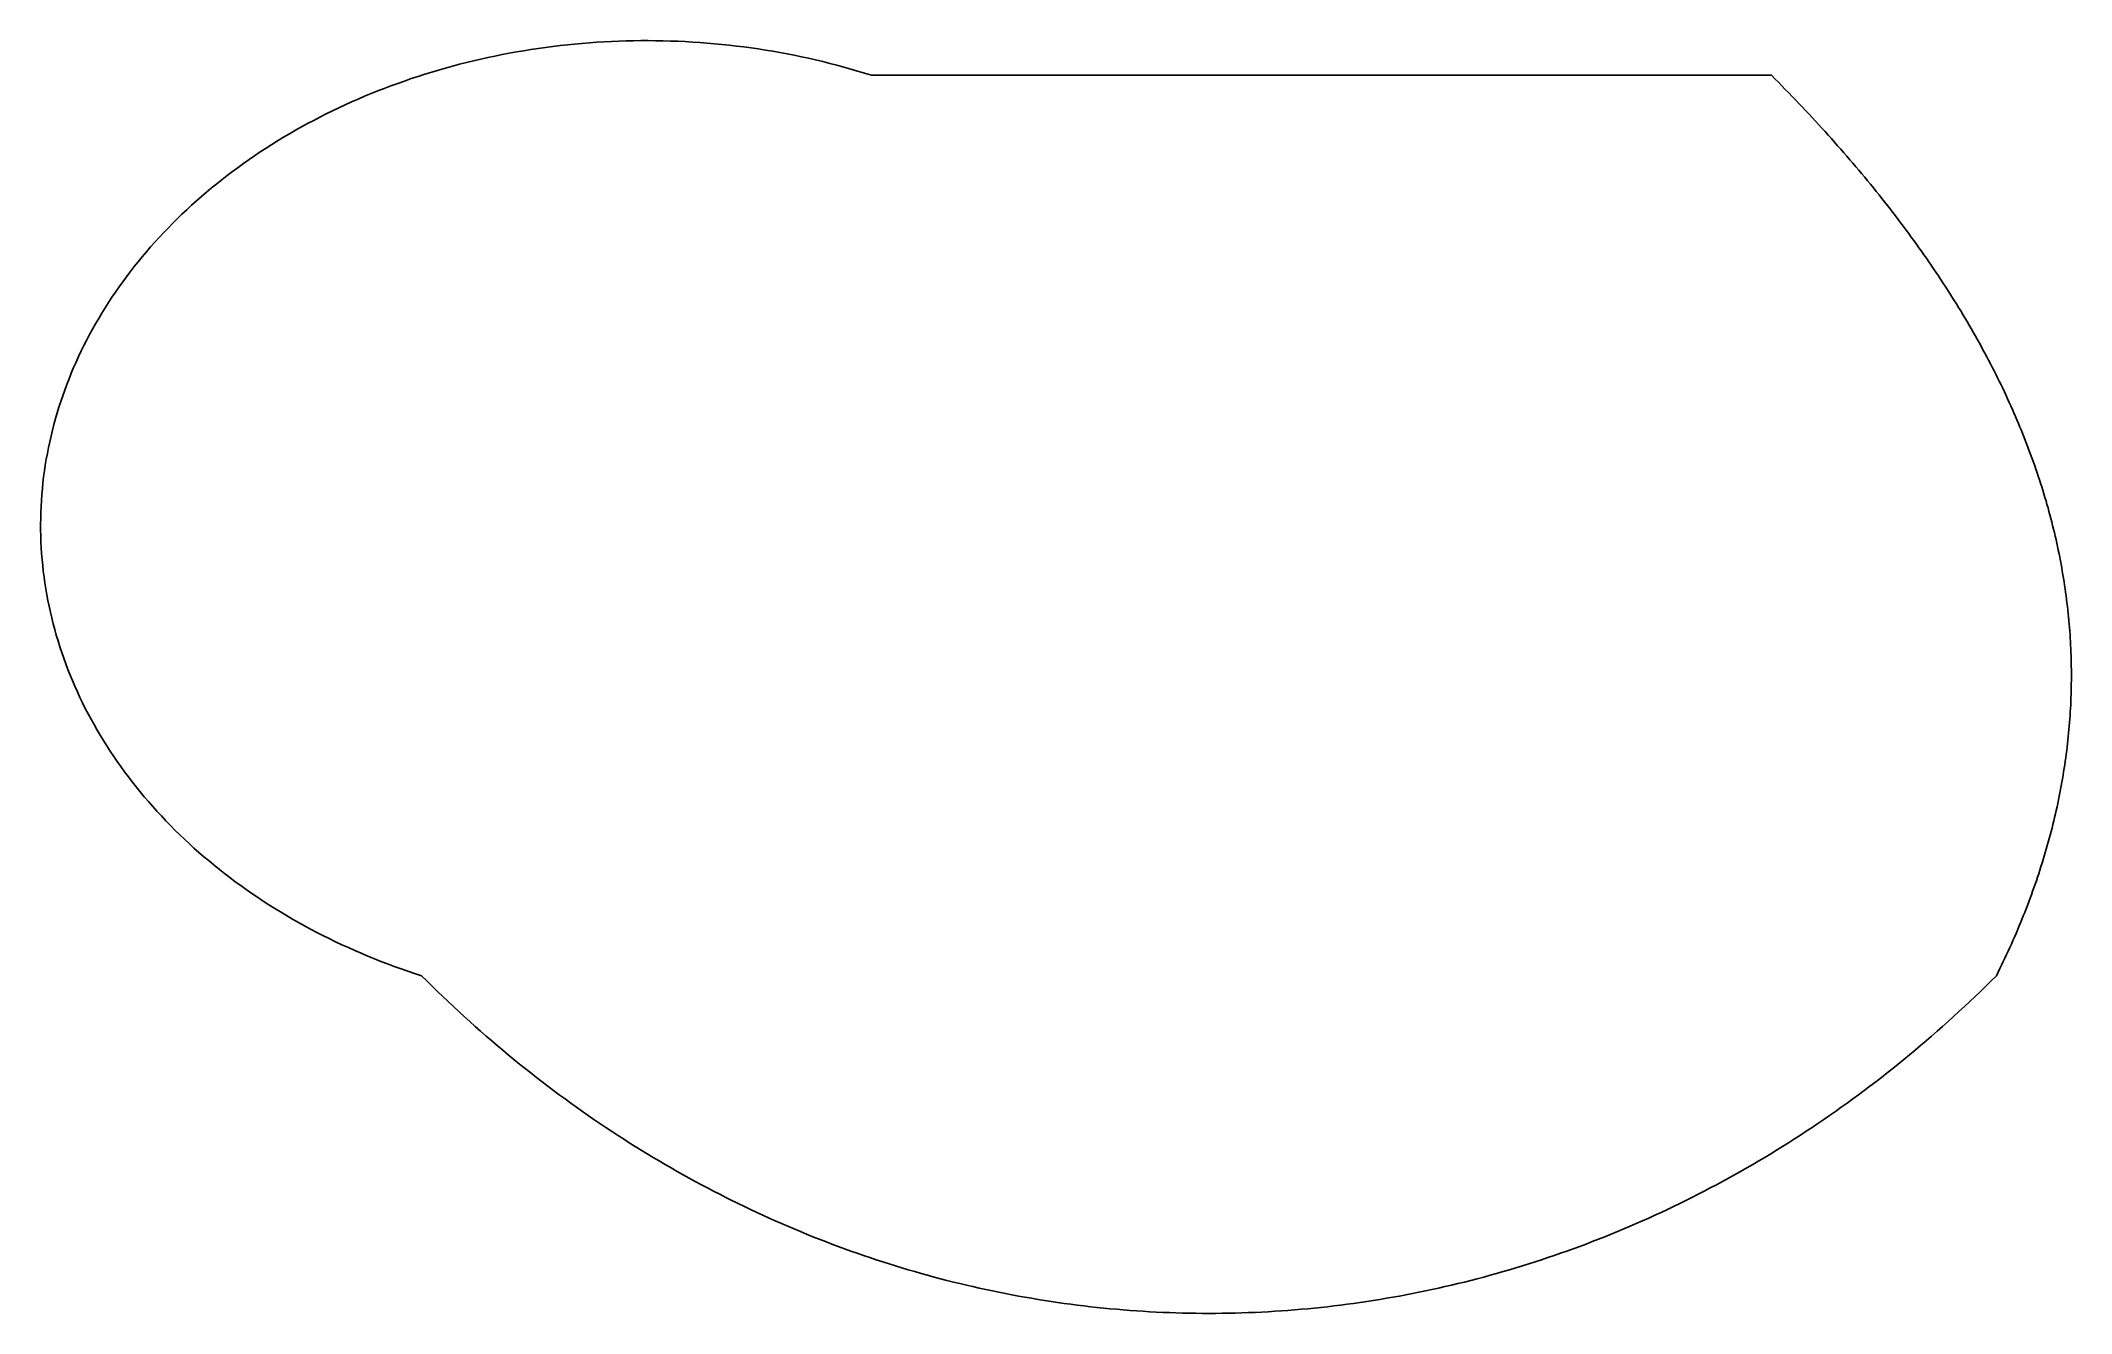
# Model space of a CAD drawing. Header units: metres. Extents: x 0.39 to 3.95, y 0.39 to 2.62.
import ezdxf

# ---------------------------------------------------------------- set-up
doc = ezdxf.new("R2010")
doc.units = ezdxf.units.M
doc.layers.add('CUT', color=7, linetype='Continuous')

msp = doc.modelspace()

# ---------------------------------------------------------------- linework, layer by layer
at = {"layer": 'CUT'}
for p, q in [((1.2013, 2.5953), (1.1888, 2.5928)), ((1.2013, 2.5953), (1.2138, 2.5977)), ((1.2264, 2.6), (1.2138, 2.5977)), ((1.2264, 2.6), (1.239, 2.6021)), ((1.2517, 2.6042), (1.239, 2.6021)), ((1.2644, 2.6061), (1.2517, 2.6042)), ((1.2771, 2.6078), (1.2644, 2.6061)), ((1.2771, 2.6078), (1.2898, 2.6095)), ((1.3026, 2.611), (1.2898, 2.6095)), ((1.3154, 2.6125), (1.3026, 2.611)), ((1.3282, 2.6137), (1.3154, 2.6125)), ((1.341, 2.6149), (1.3282, 2.6137)), ((1.341, 2.6149), (1.3539, 2.6159)), ((1.3539, 2.6159), (1.3667, 2.6168)), ((1.3796, 2.6176), (1.3667, 2.6168)), ((1.3796, 2.6176), (1.3925, 2.6183)), ((1.3925, 2.6183), (1.4054, 2.6188)), ((1.4183, 2.6192), (1.4054, 2.6188)), ((1.4183, 2.6192), (1.4312, 2.6195)), ((1.4441, 2.6197), (1.4312, 2.6195)), ((1.4441, 2.6197), (1.457, 2.6197)), ((1.4699, 2.6196), (1.457, 2.6197)), ((1.4699, 2.6196), (1.4828, 2.6194)), ((1.4828, 2.6194), (1.4957, 2.619)), ((1.5086, 2.6186), (1.4957, 2.619)), ((1.5086, 2.6186), (1.5215, 2.618)), ((1.5344, 2.6173), (1.5215, 2.618)), ((1.5472, 2.6164), (1.5344, 2.6173)), ((1.5601, 2.6154), (1.5472, 2.6164)), ((1.5601, 2.6154), (1.5729, 2.6143)), ((1.5729, 2.6143), (1.5857, 2.6131)), ((1.5857, 2.6131), (1.5985, 2.6118)), ((1.5985, 2.6118), (1.6113, 2.6103)), ((1.6113, 2.6103), (1.624, 2.6087)), ((1.624, 2.6087), (1.6368, 2.607)), ((1.6495, 2.6051), (1.6368, 2.607)), ((1.6621, 2.6032), (1.6495, 2.6051)), ((1.6748, 2.6011), (1.6621, 2.6032)), ((1.6748, 2.6011), (1.6874, 2.5989)), ((1.7, 2.5965), (1.6874, 2.5989)), ((1.7, 2.5965), (1.7125, 2.5941)), ((1.725, 2.5915), (1.7125, 2.5941)), ((1.066, 2.5609), (1.0541, 2.5571)), ((1.0781, 2.5647), (1.066, 2.5609)), ((1.0902, 2.5683), (1.0781, 2.5647)), ((1.0902, 2.5683), (1.1023, 2.5718)), ((1.1145, 2.5751), (1.1023, 2.5718)), ((1.1268, 2.5784), (1.1145, 2.5751)), ((1.1268, 2.5784), (1.1391, 2.5815)), ((1.1391, 2.5815), (1.1514, 2.5845)), ((1.1638, 2.5874), (1.1514, 2.5845)), ((1.1763, 2.5901), (1.1638, 2.5874)), ((1.1763, 2.5901), (1.1888, 2.5928)), ((1.7375, 2.5888), (1.725, 2.5915)), ((1.7499, 2.586), (1.7375, 2.5888)), ((1.7623, 2.583), (1.7499, 2.586)), ((1.7746, 2.5799), (1.7623, 2.583)), ((1.7869, 2.5768), (1.7746, 2.5799)), ((1.7869, 2.5768), (1.7991, 2.5735)), ((1.8113, 2.57), (1.7991, 2.5735)), ((1.8234, 2.5665), (1.8113, 2.57)), ((1.8355, 2.5628), (1.8234, 2.5665)), ((1.8475, 2.5591), (1.8355, 2.5628)), ((3.4223, 2.5591), (1.8475, 2.5591)), ((3.4284, 2.5529), (3.4223, 2.5591)), ((0.9719, 2.527), (0.9605, 2.5223)), ((0.9835, 2.5317), (0.9719, 2.527)), ((0.9835, 2.5317), (0.9951, 2.5362)), ((0.9951, 2.5362), (1.0067, 2.5406)), ((1.0185, 2.5449), (1.0067, 2.5406)), ((1.0185, 2.5449), (1.0303, 2.5491)), ((1.0303, 2.5491), (1.0421, 2.5532)), ((1.0421, 2.5532), (1.0541, 2.5571)), ((3.4345, 2.5468), (3.4284, 2.5529)), ((3.4345, 2.5468), (3.4406, 2.5406)), ((3.4466, 2.5344), (3.4406, 2.5406)), ((3.4466, 2.5344), (3.4526, 2.5283)), ((3.4585, 2.5221), (3.4526, 2.5283)), ((0.8933, 2.4915), (0.8824, 2.486)), ((0.9043, 2.4969), (0.8933, 2.4915)), ((0.9043, 2.4969), (0.9154, 2.5022)), ((0.9154, 2.5022), (0.9265, 2.5074)), ((0.9378, 2.5125), (0.9265, 2.5074)), ((0.9378, 2.5125), (0.9491, 2.5174)), ((0.9491, 2.5174), (0.9605, 2.5223)), ((3.4585, 2.5221), (3.4645, 2.516)), ((3.4645, 2.516), (3.4703, 2.5098)), ((3.4703, 2.5098), (3.4762, 2.5037)), ((3.4762, 2.5037), (3.482, 2.4975)), ((3.4878, 2.4914), (3.482, 2.4975)), ((3.4878, 2.4914), (3.4935, 2.4852)), ((0.8187, 2.4507), (0.8291, 2.4568)), ((0.8396, 2.4629), (0.8291, 2.4568)), ((0.8396, 2.4629), (0.8501, 2.4688)), ((0.8608, 2.4746), (0.8501, 2.4688)), ((0.8715, 2.4803), (0.8608, 2.4746)), ((0.8824, 2.486), (0.8715, 2.4803)), ((3.4935, 2.4852), (3.4992, 2.4791)), ((3.5049, 2.4729), (3.4992, 2.4791)), ((3.5105, 2.4668), (3.5049, 2.4729)), ((3.5105, 2.4668), (3.5161, 2.4606)), ((3.5161, 2.4606), (3.5216, 2.4545)), ((3.5272, 2.4483), (3.5216, 2.4545)), ((0.7585, 2.4118), (0.7682, 2.4185)), ((0.7682, 2.4185), (0.7781, 2.4252)), ((0.7781, 2.4252), (0.7881, 2.4317)), ((0.7881, 2.4317), (0.7982, 2.4381)), ((0.8084, 2.4445), (0.7982, 2.4381)), ((0.8187, 2.4507), (0.8084, 2.4445)), ((3.5327, 2.4422), (3.5272, 2.4483)), ((3.5327, 2.4422), (3.5381, 2.436)), ((3.5381, 2.436), (3.5435, 2.4299)), ((3.5435, 2.4299), (3.5489, 2.4237)), ((3.5489, 2.4237), (3.5542, 2.4176)), ((3.5542, 2.4176), (3.5595, 2.4114)), ((0.7111, 2.3768), (0.7203, 2.384)), ((0.7297, 2.3911), (0.7203, 2.384)), ((0.7392, 2.3981), (0.7297, 2.3911)), ((0.7488, 2.405), (0.7392, 2.3981)), ((0.7488, 2.405), (0.7585, 2.4118)), ((3.5648, 2.4053), (3.5595, 2.4114)), ((3.57, 2.3991), (3.5648, 2.4053)), ((3.57, 2.3991), (3.5752, 2.393)), ((3.5804, 2.3868), (3.5752, 2.393)), ((3.5855, 2.3807), (3.5804, 2.3868)), ((0.6751, 2.3471), (0.6664, 2.3395)), ((0.6751, 2.3471), (0.6839, 2.3547)), ((0.6839, 2.3547), (0.6929, 2.3621)), ((0.7019, 2.3695), (0.6929, 2.3621)), ((0.7019, 2.3695), (0.7111, 2.3768)), ((3.5906, 2.3745), (3.5855, 2.3807)), ((3.5906, 2.3745), (3.5957, 2.3684)), ((3.5957, 2.3684), (3.6007, 2.3622)), ((3.6057, 2.3561), (3.6007, 2.3622)), ((3.6057, 2.3561), (3.6106, 2.3499)), ((3.6155, 2.3438), (3.6106, 2.3499)), ((0.6328, 2.3081), (0.641, 2.3161)), ((0.6494, 2.324), (0.641, 2.3161)), ((0.6494, 2.324), (0.6578, 2.3318)), ((0.6664, 2.3395), (0.6578, 2.3318)), ((3.6204, 2.3376), (3.6155, 2.3438)), ((3.6252, 2.3314), (3.6204, 2.3376)), ((3.6252, 2.3314), (3.63, 2.3253)), ((3.63, 2.3253), (3.6348, 2.3191)), ((3.6348, 2.3191), (3.6395, 2.313)), ((3.6442, 2.3068), (3.6395, 2.313)), ((0.5935, 2.2672), (0.6011, 2.2755)), ((0.6088, 2.2838), (0.6011, 2.2755)), ((0.6167, 2.292), (0.6088, 2.2838)), ((0.6247, 2.3001), (0.6167, 2.292)), ((0.6247, 2.3001), (0.6328, 2.3081)), ((3.6442, 2.3068), (3.6489, 2.3007)), ((3.6489, 2.3007), (3.6535, 2.2945)), ((3.6581, 2.2884), (3.6535, 2.2945)), ((3.6581, 2.2884), (3.6626, 2.2822)), ((3.6626, 2.2822), (3.6671, 2.2761)), ((3.6716, 2.2699), (3.6671, 2.2761)), ((0.5644, 2.2331), (0.5715, 2.2417)), ((0.5715, 2.2417), (0.5787, 2.2503)), ((0.5787, 2.2503), (0.586, 2.2588)), ((0.5935, 2.2672), (0.586, 2.2588)), ((3.6716, 2.2699), (3.676, 2.2638)), ((3.6804, 2.2576), (3.676, 2.2638)), ((3.6804, 2.2576), (3.6848, 2.2515)), ((3.6891, 2.2453), (3.6848, 2.2515)), ((3.6934, 2.2392), (3.6891, 2.2453)), ((3.6977, 2.233), (3.6934, 2.2392)), ((0.5439, 2.2068), (0.5373, 2.1979)), ((0.5506, 2.2156), (0.5439, 2.2068)), ((0.5574, 2.2244), (0.5506, 2.2156)), ((0.5644, 2.2331), (0.5574, 2.2244)), ((3.7019, 2.2269), (3.6977, 2.233)), ((3.7019, 2.2269), (3.7061, 2.2207)), ((3.7061, 2.2207), (3.7102, 2.2146)), ((3.7144, 2.2084), (3.7102, 2.2146)), ((3.7184, 2.2023), (3.7144, 2.2084)), ((0.5125, 2.1617), (0.5185, 2.1708)), ((0.5185, 2.1708), (0.5246, 2.1799)), ((0.5246, 2.1799), (0.5309, 2.1889)), ((0.5309, 2.1889), (0.5373, 2.1979)), ((3.7184, 2.2023), (3.7225, 2.1961)), ((3.7265, 2.19), (3.7225, 2.1961)), ((3.7265, 2.19), (3.7305, 2.1838)), ((3.7344, 2.1777), (3.7305, 2.1838)), ((3.7383, 2.1715), (3.7344, 2.1777)), ((3.7422, 2.1654), (3.7383, 2.1715)), ((0.4899, 2.1246), (0.4953, 2.1339)), ((0.4953, 2.1339), (0.5009, 2.1433)), ((0.5066, 2.1525), (0.5009, 2.1433)), ((0.5066, 2.1525), (0.5125, 2.1617)), ((3.746, 2.1592), (3.7422, 2.1654)), ((3.746, 2.1592), (3.7498, 2.1531)), ((3.7535, 2.1469), (3.7498, 2.1531)), ((3.7572, 2.1407), (3.7535, 2.1469)), ((3.7572, 2.1407), (3.7609, 2.1346)), ((3.7646, 2.1284), (3.7609, 2.1346)), ((0.4744, 2.0962), (0.4794, 2.1057)), ((0.4846, 2.1152), (0.4794, 2.1057)), ((0.4899, 2.1246), (0.4846, 2.1152)), ((3.7682, 2.1223), (3.7646, 2.1284)), ((3.7718, 2.1161), (3.7682, 2.1223)), ((3.7753, 2.11), (3.7718, 2.1161)), ((3.7788, 2.1038), (3.7753, 2.11)), ((3.7823, 2.0977), (3.7788, 2.1038)), ((3.7857, 2.0915), (3.7823, 2.0977)), ((0.4558, 2.0576), (0.4602, 2.0673)), ((0.4602, 2.0673), (0.4648, 2.077)), ((0.4648, 2.077), (0.4695, 2.0866)), ((0.4695, 2.0866), (0.4744, 2.0962)), ((3.7857, 2.0915), (3.7891, 2.0854)), ((3.7925, 2.0792), (3.7891, 2.0854)), ((3.7958, 2.0731), (3.7925, 2.0792)), ((3.7991, 2.0669), (3.7958, 2.0731)), ((3.8023, 2.0608), (3.7991, 2.0669)), ((0.4396, 2.0184), (0.4434, 2.0283)), ((0.4474, 2.0381), (0.4434, 2.0283)), ((0.4474, 2.0381), (0.4515, 2.0479)), ((0.4515, 2.0479), (0.4558, 2.0576)), ((3.8023, 2.0608), (3.8055, 2.0546)), ((3.8055, 2.0546), (3.8087, 2.0485)), ((3.8118, 2.0423), (3.8087, 2.0485)), ((3.8118, 2.0423), (3.815, 2.0362)), ((3.818, 2.03), (3.815, 2.0362)), ((3.8211, 2.0239), (3.818, 2.03)), ((0.429, 1.9886), (0.4324, 1.9986)), ((0.4359, 2.0085), (0.4324, 1.9986)), ((0.4359, 2.0085), (0.4396, 2.0184)), ((3.8241, 2.0177), (3.8211, 2.0239)), ((3.827, 2.0116), (3.8241, 2.0177)), ((3.827, 2.0116), (3.8299, 2.0054)), ((3.8299, 2.0054), (3.8328, 1.9993)), ((3.8357, 1.9931), (3.8328, 1.9993)), ((3.8357, 1.9931), (3.8385, 1.987)), ((0.417, 1.9485), (0.4198, 1.9586)), ((0.4198, 1.9586), (0.4227, 1.9686)), ((0.4258, 1.9786), (0.4227, 1.9686)), ((0.429, 1.9886), (0.4258, 1.9786)), ((3.8385, 1.987), (3.8413, 1.9808)), ((3.844, 1.9747), (3.8413, 1.9808)), ((3.8467, 1.9685), (3.844, 1.9747)), ((3.8467, 1.9685), (3.8494, 1.9624)), ((3.852, 1.9562), (3.8494, 1.9624)), ((3.8546, 1.95), (3.852, 1.9562)), ((0.4096, 1.9181), (0.4119, 1.9282)), ((0.4144, 1.9384), (0.4119, 1.9282)), ((0.4144, 1.9384), (0.417, 1.9485)), ((3.8572, 1.9439), (3.8546, 1.95)), ((3.8597, 1.9377), (3.8572, 1.9439)), ((3.8622, 1.9316), (3.8597, 1.9377)), ((3.8647, 1.9254), (3.8622, 1.9316)), ((3.8647, 1.9254), (3.8671, 1.9193)), ((3.8695, 1.9131), (3.8671, 1.9193)), ((0.4019, 1.8772), (0.4036, 1.8875)), ((0.4055, 1.8977), (0.4036, 1.8875)), ((0.4075, 1.9079), (0.4055, 1.8977)), ((0.4096, 1.9181), (0.4075, 1.9079)), ((3.8695, 1.9131), (3.8718, 1.907)), ((3.8718, 1.907), (3.8742, 1.9008)), ((3.8764, 1.8947), (3.8742, 1.9008)), ((3.8787, 1.8885), (3.8764, 1.8947)), ((3.8787, 1.8885), (3.8809, 1.8824)), ((0.3978, 1.8464), (0.399, 1.8567)), ((0.399, 1.8567), (0.4004, 1.867)), ((0.4004, 1.867), (0.4019, 1.8772)), ((3.8809, 1.8824), (3.883, 1.8762)), ((3.8852, 1.8701), (3.883, 1.8762)), ((3.8873, 1.8639), (3.8852, 1.8701)), ((3.8893, 1.8578), (3.8873, 1.8639)), ((3.8914, 1.8516), (3.8893, 1.8578)), ((3.8914, 1.8516), (3.8934, 1.8455)), ((0.3951, 1.8155), (0.3945, 1.8052)), ((0.3951, 1.8155), (0.3959, 1.8258)), ((0.3968, 1.8361), (0.3959, 1.8258)), ((0.3978, 1.8464), (0.3968, 1.8361)), ((3.8934, 1.8455), (3.8953, 1.8393)), ((3.8953, 1.8393), (3.8972, 1.8332)), ((3.8972, 1.8332), (3.8991, 1.827)), ((3.9009, 1.8209), (3.8991, 1.827)), ((3.9009, 1.8209), (3.9028, 1.8147)), ((3.9028, 1.8147), (3.9045, 1.8086)), ((0.3938, 1.7845), (0.3937, 1.7742)), ((0.3938, 1.7845), (0.3941, 1.7949)), ((0.3941, 1.7949), (0.3945, 1.8052)), ((3.9063, 1.8024), (3.9045, 1.8086)), ((3.9063, 1.8024), (3.908, 1.7963)), ((3.908, 1.7963), (3.9096, 1.7901)), ((3.9096, 1.7901), (3.9113, 1.784)), ((3.9113, 1.784), (3.9128, 1.7778)), ((3.9144, 1.7717), (3.9128, 1.7778)), ((0.3937, 1.7639), (0.3937, 1.7742)), ((0.3939, 1.7536), (0.3937, 1.7639)), ((0.3939, 1.7536), (0.3943, 1.7432)), ((0.3943, 1.7432), (0.3948, 1.7329)), ((3.9159, 1.7655), (3.9144, 1.7717)), ((3.9174, 1.7594), (3.9159, 1.7655)), ((3.9174, 1.7594), (3.9189, 1.7532)), ((3.9189, 1.7532), (3.9203, 1.747)), ((3.9216, 1.7409), (3.9203, 1.747)), ((0.3948, 1.7329), (0.3955, 1.7226)), ((0.3955, 1.7226), (0.3963, 1.7123)), ((0.3973, 1.702), (0.3963, 1.7123)), ((3.923, 1.7347), (3.9216, 1.7409)), ((3.923, 1.7347), (3.9243, 1.7286)), ((3.9256, 1.7224), (3.9243, 1.7286)), ((3.9256, 1.7224), (3.9268, 1.7163)), ((3.9268, 1.7163), (3.928, 1.7101)), ((3.9291, 1.704), (3.928, 1.7101)), ((0.3984, 1.6917), (0.3973, 1.702)), ((0.3984, 1.6917), (0.3997, 1.6815)), ((0.3997, 1.6815), (0.4012, 1.6712)), ((0.4028, 1.6609), (0.4012, 1.6712)), ((3.9303, 1.6978), (3.9291, 1.704)), ((3.9303, 1.6978), (3.9313, 1.6917)), ((3.9324, 1.6855), (3.9313, 1.6917)), ((3.9334, 1.6794), (3.9324, 1.6855)), ((3.9334, 1.6794), (3.9344, 1.6732)), ((3.9344, 1.6732), (3.9353, 1.6671)), ((0.4045, 1.6507), (0.4028, 1.6609)), ((0.4065, 1.6405), (0.4045, 1.6507)), ((0.4085, 1.6303), (0.4065, 1.6405)), ((3.9353, 1.6671), (3.9362, 1.6609)), ((3.9371, 1.6548), (3.9362, 1.6609)), ((3.9371, 1.6548), (3.938, 1.6486)), ((3.938, 1.6486), (3.9388, 1.6425)), ((3.9395, 1.6363), (3.9388, 1.6425)), ((3.9402, 1.6302), (3.9395, 1.6363)), ((0.4085, 1.6303), (0.4108, 1.6201)), ((0.4108, 1.6201), (0.4131, 1.61)), ((0.4157, 1.5999), (0.4131, 1.61)), ((0.4157, 1.5999), (0.4184, 1.5898)), ((3.9402, 1.6302), (3.9409, 1.624)), ((3.9409, 1.624), (3.9416, 1.6179)), ((3.9422, 1.6117), (3.9416, 1.6179)), ((3.9422, 1.6117), (3.9428, 1.6056)), ((3.9433, 1.5994), (3.9428, 1.6056)), ((3.9438, 1.5933), (3.9433, 1.5994)), ((0.4212, 1.5797), (0.4184, 1.5898)), ((0.4242, 1.5697), (0.4212, 1.5797)), ((0.4274, 1.5596), (0.4242, 1.5697)), ((3.9443, 1.5871), (3.9438, 1.5933)), ((3.9443, 1.5871), (3.9448, 1.581)), ((3.9452, 1.5748), (3.9448, 1.581)), ((3.9455, 1.5687), (3.9452, 1.5748)), ((3.9459, 1.5625), (3.9455, 1.5687)), ((0.4274, 1.5596), (0.4307, 1.5497)), ((0.4307, 1.5497), (0.4341, 1.5397)), ((0.4377, 1.5298), (0.4341, 1.5397)), ((0.4415, 1.5199), (0.4377, 1.5298)), ((3.9459, 1.5625), (3.9462, 1.5563)), ((3.9462, 1.5563), (3.9464, 1.5502)), ((3.9466, 1.544), (3.9464, 1.5502)), ((3.9466, 1.544), (3.9468, 1.5379)), ((3.9468, 1.5379), (3.947, 1.5317)), ((3.9471, 1.5256), (3.947, 1.5317)), ((0.4454, 1.5101), (0.4415, 1.5199)), ((0.4454, 1.5101), (0.4494, 1.5003)), ((0.4537, 1.4905), (0.4494, 1.5003)), ((3.947, 1.4887), (3.9471, 1.4948)), ((3.9471, 1.5256), (3.9472, 1.5194)), ((3.9471, 1.4948), (3.9472, 1.501)), ((3.9472, 1.5194), (3.9472, 1.5133)), ((3.9472, 1.5133), (3.9472, 1.5071)), ((3.9472, 1.501), (3.9472, 1.5071)), ((0.458, 1.4808), (0.4537, 1.4905)), ((0.4625, 1.4711), (0.458, 1.4808)), ((0.4625, 1.4711), (0.4672, 1.4615)), ((0.4719, 1.4519), (0.4672, 1.4615)), ((3.946, 1.4579), (3.9456, 1.4518)), ((3.9462, 1.4641), (3.946, 1.4579)), ((3.9462, 1.4641), (3.9465, 1.4702)), ((3.9465, 1.4702), (3.9467, 1.4764)), ((3.9469, 1.4825), (3.9467, 1.4764)), ((3.947, 1.4887), (3.9469, 1.4825)), ((0.4719, 1.4519), (0.4769, 1.4423)), ((0.482, 1.4328), (0.4769, 1.4423)), ((0.482, 1.4328), (0.4872, 1.4234)), ((0.4926, 1.414), (0.4872, 1.4234)), ((3.944, 1.4272), (3.9435, 1.421)), ((3.944, 1.4272), (3.9445, 1.4333)), ((3.9449, 1.4395), (3.9445, 1.4333)), ((3.9453, 1.4456), (3.9449, 1.4395)), ((3.9456, 1.4518), (3.9453, 1.4456)), ((0.4926, 1.414), (0.4981, 1.4047)), ((0.5037, 1.3954), (0.4981, 1.4047)), ((0.5037, 1.3954), (0.5095, 1.3862)), ((0.5155, 1.377), (0.5095, 1.3862)), ((3.9405, 1.3903), (3.9398, 1.3841)), ((3.9412, 1.3964), (3.9405, 1.3903)), ((3.9418, 1.4026), (3.9412, 1.3964)), ((3.9424, 1.4087), (3.9418, 1.4026)), ((3.943, 1.4149), (3.9424, 1.4087)), ((3.943, 1.4149), (3.9435, 1.421)), ((0.5216, 1.3679), (0.5155, 1.377)), ((0.5278, 1.3588), (0.5216, 1.3679)), ((0.5341, 1.3499), (0.5278, 1.3588)), ((3.9347, 1.3472), (3.9356, 1.3533)), ((3.9365, 1.3595), (3.9356, 1.3533)), ((3.9374, 1.3656), (3.9365, 1.3595)), ((3.9374, 1.3656), (3.9382, 1.3718)), ((3.939, 1.378), (3.9382, 1.3718)), ((3.939, 1.378), (3.9398, 1.3841)), ((0.5341, 1.3499), (0.5406, 1.3409)), ((0.5472, 1.3321), (0.5406, 1.3409)), ((0.554, 1.3233), (0.5472, 1.3321)), ((0.554, 1.3233), (0.5609, 1.3145)), ((3.9284, 1.3103), (3.9295, 1.3164)), ((3.9295, 1.3164), (3.9306, 1.3226)), ((3.9317, 1.3287), (3.9306, 1.3226)), ((3.9317, 1.3287), (3.9327, 1.3349)), ((3.9337, 1.341), (3.9327, 1.3349)), ((3.9337, 1.341), (3.9347, 1.3472)), ((0.5679, 1.3059), (0.5609, 1.3145)), ((0.5679, 1.3059), (0.5751, 1.2973)), ((0.5823, 1.2887), (0.5751, 1.2973)), ((0.5823, 1.2887), (0.5898, 1.2803)), ((0.5898, 1.2803), (0.5973, 1.2719)), ((3.9207, 1.2734), (3.9221, 1.2795)), ((3.9221, 1.2795), (3.9234, 1.2857)), ((3.9234, 1.2857), (3.9247, 1.2918)), ((3.926, 1.298), (3.9247, 1.2918)), ((3.9272, 1.3041), (3.926, 1.298)), ((3.9272, 1.3041), (3.9284, 1.3103)), ((0.5973, 1.2719), (0.605, 1.2636)), ((0.605, 1.2636), (0.6128, 1.2554)), ((0.6128, 1.2554), (0.6207, 1.2472)), ((0.6287, 1.2391), (0.6207, 1.2472)), ((3.9149, 1.2488), (3.9134, 1.2426)), ((3.9149, 1.2488), (3.9164, 1.2549)), ((3.9164, 1.2549), (3.9179, 1.2611)), ((3.9193, 1.2672), (3.9179, 1.2611)), ((3.9207, 1.2734), (3.9193, 1.2672)), ((0.6369, 1.2312), (0.6287, 1.2391)), ((0.6369, 1.2312), (0.6452, 1.2232)), ((0.6452, 1.2232), (0.6536, 1.2154)), ((0.6621, 1.2076), (0.6536, 1.2154)), ((3.9033, 1.2057), (3.9051, 1.2119)), ((3.9051, 1.2119), (3.9068, 1.218)), ((3.9085, 1.2242), (3.9068, 1.218)), ((3.9102, 1.2303), (3.9085, 1.2242)), ((3.9118, 1.2365), (3.9102, 1.2303)), ((3.9118, 1.2365), (3.9134, 1.2426)), ((0.6708, 1.2), (0.6621, 1.2076)), ((0.6708, 1.2), (0.6795, 1.1924)), ((0.6884, 1.1849), (0.6795, 1.1924)), ((0.6884, 1.1849), (0.6974, 1.1775)), ((0.7065, 1.1702), (0.6974, 1.1775)), ((3.892, 1.1688), (3.894, 1.175)), ((3.8959, 1.1811), (3.894, 1.175)), ((3.8959, 1.1811), (3.8979, 1.1873)), ((3.8997, 1.1934), (3.8979, 1.1873)), ((3.8997, 1.1934), (3.9016, 1.1996)), ((3.9016, 1.1996), (3.9033, 1.2057)), ((0.7065, 1.1702), (0.7157, 1.1629)), ((0.7157, 1.1629), (0.725, 1.1558)), ((0.7344, 1.1487), (0.725, 1.1558)), ((0.7344, 1.1487), (0.744, 1.1418)), ((0.7536, 1.1349), (0.744, 1.1418)), ((3.8794, 1.1319), (3.8816, 1.138)), ((3.8838, 1.1442), (3.8816, 1.138)), ((3.8859, 1.1503), (3.8838, 1.1442)), ((3.8859, 1.1503), (3.888, 1.1565)), ((3.89, 1.1626), (3.888, 1.1565)), ((3.89, 1.1626), (3.892, 1.1688)), ((0.7634, 1.1281), (0.7536, 1.1349)), ((0.7634, 1.1281), (0.7732, 1.1214)), ((0.7832, 1.1149), (0.7732, 1.1214)), ((0.7932, 1.1084), (0.7832, 1.1149)), ((0.7932, 1.1084), (0.8033, 1.102)), ((0.8033, 1.102), (0.8136, 1.0957)), ((3.8703, 1.1073), (3.8679, 1.1011)), ((3.8703, 1.1073), (3.8726, 1.1134)), ((3.8726, 1.1134), (3.8749, 1.1196)), ((3.8749, 1.1196), (3.8772, 1.1257)), ((3.8772, 1.1257), (3.8794, 1.1319)), ((0.8239, 1.0895), (0.8136, 1.0957)), ((0.8239, 1.0895), (0.8344, 1.0834)), ((0.8344, 1.0834), (0.8449, 1.0775)), ((0.8449, 1.0775), (0.8555, 1.0716)), ((0.8662, 1.0658), (0.8555, 1.0716)), ((3.8555, 1.0704), (3.8529, 1.0642)), ((3.8555, 1.0704), (3.8581, 1.0765)), ((3.8606, 1.0827), (3.8581, 1.0765)), ((3.8606, 1.0827), (3.8631, 1.0888)), ((3.8631, 1.0888), (3.8655, 1.095)), ((3.8655, 1.095), (3.8679, 1.1011)), ((0.877, 1.0601), (0.8662, 1.0658)), ((0.877, 1.0601), (0.8878, 1.0546)), ((0.8878, 1.0546), (0.8988, 1.0491)), ((0.8988, 1.0491), (0.9098, 1.0437)), ((0.921, 1.0385), (0.9098, 1.0437)), ((0.9322, 1.0334), (0.921, 1.0385)), ((0.9434, 1.0283), (0.9322, 1.0334)), ((3.8366, 1.0273), (3.8394, 1.0335)), ((3.8394, 1.0335), (3.8422, 1.0396)), ((3.8422, 1.0396), (3.8449, 1.0458)), ((3.8476, 1.0519), (3.8449, 1.0458)), ((3.8476, 1.0519), (3.8503, 1.0581)), ((3.8503, 1.0581), (3.8529, 1.0642)), ((0.9548, 1.0234), (0.9434, 1.0283)), ((0.9548, 1.0234), (0.9662, 1.0186)), ((0.9662, 1.0186), (0.9777, 1.0139)), ((0.9893, 1.0093), (0.9777, 1.0139)), ((0.9893, 1.0093), (1.0009, 1.0049)), ((1.0126, 1.0005), (1.0009, 1.0049)), ((1.0126, 1.0005), (1.0244, 0.9963)), ((1.0244, 0.9963), (1.0362, 0.9922)), ((3.819, 0.9904), (3.8221, 0.9966)), ((3.825, 1.0027), (3.8221, 0.9966)), ((3.828, 1.0089), (3.825, 1.0027)), ((3.828, 1.0089), (3.8309, 1.015)), ((3.8309, 1.015), (3.8338, 1.0212)), ((3.8338, 1.0212), (3.8366, 1.0273)), ((1.0362, 0.9922), (1.0481, 0.9881)), ((1.0481, 0.9881), (1.0601, 0.9843)), ((1.0601, 0.9843), (1.0693, 0.9751)), ((1.0786, 0.9659), (1.0693, 0.9751)), ((1.0786, 0.9659), (1.0879, 0.9569)), ((3.7881, 0.9569), (3.7975, 0.9659)), ((3.8067, 0.9751), (3.7975, 0.9659)), ((3.8067, 0.9751), (3.816, 0.9843)), ((3.819, 0.9904), (3.816, 0.9843)), ((1.0973, 0.9479), (1.0879, 0.9569)), ((1.1067, 0.939), (1.0973, 0.9479)), ((1.1067, 0.939), (1.1161, 0.9302)), ((1.1255, 0.9214), (1.1161, 0.9302)), ((3.76, 0.9302), (3.7505, 0.9214)), ((3.76, 0.9302), (3.7694, 0.939)), ((3.7694, 0.939), (3.7788, 0.9479)), ((3.7788, 0.9479), (3.7881, 0.9569)), ((1.1255, 0.9214), (1.135, 0.9127)), ((1.1445, 0.9041), (1.135, 0.9127)), ((1.1541, 0.8956), (1.1445, 0.9041)), ((1.1541, 0.8956), (1.1637, 0.8871)), ((3.7219, 0.8956), (3.7124, 0.8871)), ((3.7315, 0.9041), (3.7219, 0.8956)), ((3.741, 0.9127), (3.7315, 0.9041)), ((3.7505, 0.9214), (3.741, 0.9127)), ((1.1733, 0.8787), (1.1637, 0.8871)), ((1.183, 0.8704), (1.1733, 0.8787)), ((1.1927, 0.8621), (1.183, 0.8704)), ((1.1927, 0.8621), (1.2024, 0.854)), ((1.2121, 0.8458), (1.2024, 0.854)), ((3.6737, 0.854), (3.6639, 0.8458)), ((3.6737, 0.854), (3.6834, 0.8621)), ((3.6931, 0.8704), (3.6834, 0.8621)), ((3.7027, 0.8787), (3.6931, 0.8704)), ((3.7124, 0.8871), (3.7027, 0.8787)), ((1.2121, 0.8458), (1.2219, 0.8378)), ((1.2317, 0.8298), (1.2219, 0.8378)), ((1.2416, 0.8219), (1.2317, 0.8298)), ((1.2515, 0.8141), (1.2416, 0.8219)), ((3.6246, 0.8141), (3.6345, 0.8219)), ((3.6443, 0.8298), (3.6345, 0.8219)), ((3.6541, 0.8378), (3.6443, 0.8298)), ((3.6541, 0.8378), (3.6639, 0.8458)), ((1.2515, 0.8141), (1.2614, 0.8064)), ((1.2614, 0.8064), (1.2713, 0.7987)), ((1.2713, 0.7987), (1.2813, 0.7911)), ((1.2813, 0.7911), (1.2913, 0.7836)), ((1.2913, 0.7836), (1.3013, 0.7761)), ((3.5848, 0.7836), (3.5748, 0.7761)), ((3.5948, 0.7911), (3.5848, 0.7836)), ((3.6048, 0.7987), (3.5948, 0.7911)), ((3.6147, 0.8064), (3.6048, 0.7987)), ((3.6147, 0.8064), (3.6246, 0.8141)), ((1.3013, 0.7761), (1.3113, 0.7687)), ((1.3214, 0.7614), (1.3113, 0.7687)), ((1.3315, 0.7541), (1.3214, 0.7614)), ((1.3417, 0.747), (1.3315, 0.7541)), ((1.3417, 0.747), (1.3518, 0.7399)), ((3.5344, 0.747), (3.5242, 0.7399)), ((3.5445, 0.7541), (3.5344, 0.747)), ((3.5445, 0.7541), (3.5546, 0.7614)), ((3.5546, 0.7614), (3.5647, 0.7687)), ((3.5748, 0.7761), (3.5647, 0.7687)), ((1.3518, 0.7399), (1.362, 0.7328)), ((1.362, 0.7328), (1.3723, 0.7259)), ((1.3723, 0.7259), (1.3825, 0.719)), ((1.3928, 0.7122), (1.3825, 0.719)), ((1.4031, 0.7054), (1.3928, 0.7122)), ((3.4833, 0.7122), (3.473, 0.7054)), ((3.4833, 0.7122), (3.4935, 0.719)), ((3.5038, 0.7259), (3.4935, 0.719)), ((3.5038, 0.7259), (3.514, 0.7328)), ((3.5242, 0.7399), (3.514, 0.7328)), ((1.4134, 0.6988), (1.4031, 0.7054)), ((1.4134, 0.6988), (1.4238, 0.6922)), ((1.4238, 0.6922), (1.4342, 0.6857)), ((1.4342, 0.6857), (1.4446, 0.6792)), ((1.455, 0.6728), (1.4446, 0.6792)), ((3.4211, 0.6728), (3.4315, 0.6792)), ((3.4419, 0.6857), (3.4315, 0.6792)), ((3.4419, 0.6857), (3.4523, 0.6922)), ((3.4523, 0.6922), (3.4626, 0.6988)), ((3.4626, 0.6988), (3.473, 0.7054)), ((1.4655, 0.6665), (1.455, 0.6728)), ((1.4759, 0.6603), (1.4655, 0.6665)), ((1.4759, 0.6603), (1.4864, 0.6541)), ((1.4864, 0.6541), (1.497, 0.648)), ((1.5075, 0.642), (1.497, 0.648)), ((1.5075, 0.642), (1.5181, 0.6361)), ((3.358, 0.6361), (3.3685, 0.642)), ((3.3685, 0.642), (3.3791, 0.648)), ((3.3791, 0.648), (3.3896, 0.6541)), ((3.3896, 0.6541), (3.4001, 0.6603)), ((3.4106, 0.6665), (3.4001, 0.6603)), ((3.4211, 0.6728), (3.4106, 0.6665)), ((1.5287, 0.6302), (1.5181, 0.6361)), ((1.5287, 0.6302), (1.5393, 0.6244)), ((1.55, 0.6187), (1.5393, 0.6244)), ((1.5606, 0.613), (1.55, 0.6187)), ((1.5606, 0.613), (1.5713, 0.6074)), ((1.5713, 0.6074), (1.582, 0.6019)), ((3.294, 0.6019), (3.3047, 0.6074)), ((3.3047, 0.6074), (3.3154, 0.613)), ((3.3261, 0.6187), (3.3154, 0.613)), ((3.3261, 0.6187), (3.3367, 0.6244)), ((3.3474, 0.6302), (3.3367, 0.6244)), ((3.3474, 0.6302), (3.358, 0.6361)), ((1.5928, 0.5965), (1.582, 0.6019)), ((1.6035, 0.5911), (1.5928, 0.5965)), ((1.6143, 0.5858), (1.6035, 0.5911)), ((1.6251, 0.5806), (1.6143, 0.5858)), ((1.6251, 0.5806), (1.6359, 0.5754)), ((1.6467, 0.5703), (1.6359, 0.5754)), ((1.6467, 0.5703), (1.6576, 0.5653)), ((3.2293, 0.5703), (3.2185, 0.5653)), ((3.2293, 0.5703), (3.2402, 0.5754)), ((3.2402, 0.5754), (3.251, 0.5806)), ((3.2618, 0.5858), (3.251, 0.5806)), ((3.2725, 0.5911), (3.2618, 0.5858)), ((3.2833, 0.5965), (3.2725, 0.5911)), ((3.2833, 0.5965), (3.294, 0.6019)), ((1.6576, 0.5653), (1.6685, 0.5604)), ((1.6793, 0.5555), (1.6685, 0.5604)), ((1.6903, 0.5507), (1.6793, 0.5555)), ((1.7012, 0.546), (1.6903, 0.5507)), ((1.7121, 0.5413), (1.7012, 0.546)), ((1.7231, 0.5368), (1.7121, 0.5413)), ((1.7231, 0.5368), (1.7341, 0.5323)), ((3.1529, 0.5368), (3.142, 0.5323)), ((3.1529, 0.5368), (3.1639, 0.5413)), ((3.1639, 0.5413), (3.1749, 0.546)), ((3.1858, 0.5507), (3.1749, 0.546)), ((3.1858, 0.5507), (3.1967, 0.5555)), ((3.1967, 0.5555), (3.2076, 0.5604)), ((3.2185, 0.5653), (3.2076, 0.5604)), ((1.7341, 0.5323), (1.7451, 0.5278)), ((1.7561, 0.5235), (1.7451, 0.5278)), ((1.7671, 0.5192), (1.7561, 0.5235)), ((1.7782, 0.515), (1.7671, 0.5192)), ((1.7782, 0.515), (1.7893, 0.5108)), ((1.7893, 0.5108), (1.8004, 0.5067)), ((1.8115, 0.5027), (1.8004, 0.5067)), ((1.8115, 0.5027), (1.8226, 0.4988)), ((1.8226, 0.4988), (1.8337, 0.4949)), ((3.0535, 0.4988), (3.0424, 0.4949)), ((3.0646, 0.5027), (3.0535, 0.4988)), ((3.0646, 0.5027), (3.0757, 0.5067)), ((3.0868, 0.5108), (3.0757, 0.5067)), ((3.0979, 0.515), (3.0868, 0.5108)), ((3.0979, 0.515), (3.1089, 0.5192)), ((3.1089, 0.5192), (3.1199, 0.5235)), ((3.1199, 0.5235), (3.131, 0.5278)), ((3.142, 0.5323), (3.131, 0.5278)), ((1.8448, 0.4912), (1.8337, 0.4949)), ((1.8448, 0.4912), (1.856, 0.4875)), ((1.856, 0.4875), (1.8672, 0.4838)), ((1.8784, 0.4802), (1.8672, 0.4838)), ((1.8784, 0.4802), (1.8896, 0.4767)), ((1.9008, 0.4733), (1.8896, 0.4767)), ((1.9008, 0.4733), (1.912, 0.47)), ((1.912, 0.47), (1.9233, 0.4667)), ((1.9233, 0.4667), (1.9345, 0.4635)), ((1.9458, 0.4603), (1.9345, 0.4635)), ((2.9303, 0.4603), (2.9415, 0.4635)), ((2.9528, 0.4667), (2.9415, 0.4635)), ((2.964, 0.47), (2.9528, 0.4667)), ((2.9753, 0.4733), (2.964, 0.47)), ((2.9753, 0.4733), (2.9865, 0.4767)), ((2.9977, 0.4802), (2.9865, 0.4767)), ((2.9977, 0.4802), (3.0089, 0.4838)), ((3.0089, 0.4838), (3.02, 0.4875)), ((3.0312, 0.4912), (3.02, 0.4875)), ((3.0424, 0.4949), (3.0312, 0.4912)), ((1.9458, 0.4603), (1.9571, 0.4573)), ((1.9571, 0.4573), (1.9684, 0.4543)), ((1.9797, 0.4514), (1.9684, 0.4543)), ((1.991, 0.4485), (1.9797, 0.4514)), ((1.991, 0.4485), (2.0023, 0.4457)), ((2.0136, 0.443), (2.0023, 0.4457)), ((2.025, 0.4404), (2.0136, 0.443)), ((2.025, 0.4404), (2.0363, 0.4379)), ((2.0363, 0.4379), (2.0477, 0.4354)), ((2.0591, 0.433), (2.0477, 0.4354)), ((2.0705, 0.4306), (2.0591, 0.433)), ((2.0705, 0.4306), (2.0819, 0.4283)), ((2.0819, 0.4283), (2.0933, 0.4261)), ((2.7942, 0.4283), (2.7828, 0.4261)), ((2.7942, 0.4283), (2.8056, 0.4306)), ((2.817, 0.433), (2.8056, 0.4306)), ((2.817, 0.433), (2.8283, 0.4354)), ((2.8283, 0.4354), (2.8397, 0.4379)), ((2.8397, 0.4379), (2.8511, 0.4404)), ((2.8511, 0.4404), (2.8624, 0.443)), ((2.8737, 0.4457), (2.8624, 0.443)), ((2.8851, 0.4485), (2.8737, 0.4457)), ((2.8964, 0.4514), (2.8851, 0.4485)), ((2.9077, 0.4543), (2.8964, 0.4514)), ((2.919, 0.4573), (2.9077, 0.4543)), ((2.9303, 0.4603), (2.919, 0.4573)), ((2.0933, 0.4261), (2.1047, 0.424)), ((2.1161, 0.422), (2.1047, 0.424)), ((2.1161, 0.422), (2.1275, 0.42)), ((2.1275, 0.42), (2.139, 0.4181)), ((2.139, 0.4181), (2.1504, 0.4162)), ((2.1619, 0.4145), (2.1504, 0.4162)), ((2.1733, 0.4128), (2.1619, 0.4145)), ((2.1733, 0.4128), (2.1848, 0.4111)), ((2.1962, 0.4096), (2.1848, 0.4111)), ((2.1962, 0.4096), (2.2077, 0.4081)), ((2.2077, 0.4081), (2.2192, 0.4067)), ((2.2192, 0.4067), (2.2307, 0.4054)), ((2.2422, 0.4041), (2.2307, 0.4054)), ((2.2537, 0.4029), (2.2422, 0.4041)), ((2.2537, 0.4029), (2.2652, 0.4018)), ((2.2652, 0.4018), (2.2767, 0.4008)), ((2.2882, 0.3998), (2.2767, 0.4008)), ((2.2997, 0.3989), (2.2882, 0.3998)), ((2.3112, 0.3981), (2.2997, 0.3989)), ((2.3112, 0.3981), (2.3227, 0.3973)), ((2.3227, 0.3973), (2.3343, 0.3966)), ((2.3343, 0.3966), (2.3458, 0.396)), ((2.3458, 0.396), (2.3573, 0.3955)), ((2.3688, 0.395), (2.3573, 0.3955)), ((2.3688, 0.395), (2.3804, 0.3946)), ((2.3804, 0.3946), (2.3919, 0.3943)), ((2.3919, 0.3943), (2.4034, 0.394)), ((2.415, 0.3938), (2.4034, 0.394)), ((2.4265, 0.3937), (2.415, 0.3938)), ((2.438, 0.3937), (2.4265, 0.3937)), ((2.438, 0.3937), (2.4496, 0.3937)), ((2.4611, 0.3938), (2.4496, 0.3937)), ((2.4611, 0.3938), (2.4726, 0.394)), ((2.4726, 0.394), (2.4842, 0.3943)), ((2.4957, 0.3946), (2.4842, 0.3943)), ((2.4957, 0.3946), (2.5072, 0.395)), ((2.5072, 0.395), (2.5187, 0.3955)), ((2.5303, 0.396), (2.5187, 0.3955)), ((2.5303, 0.396), (2.5418, 0.3966)), ((2.5418, 0.3966), (2.5533, 0.3973)), ((2.5648, 0.3981), (2.5533, 0.3973)), ((2.5648, 0.3981), (2.5764, 0.3989)), ((2.5879, 0.3998), (2.5764, 0.3989)), ((2.5879, 0.3998), (2.5994, 0.4008)), ((2.5994, 0.4008), (2.6109, 0.4018)), ((2.6109, 0.4018), (2.6224, 0.4029)), ((2.6339, 0.4041), (2.6224, 0.4029)), ((2.6339, 0.4041), (2.6454, 0.4054)), ((2.6454, 0.4054), (2.6569, 0.4067)), ((2.6683, 0.4081), (2.6569, 0.4067)), ((2.6683, 0.4081), (2.6798, 0.4096)), ((2.6798, 0.4096), (2.6913, 0.4111)), ((2.7027, 0.4128), (2.6913, 0.4111)), ((2.7027, 0.4128), (2.7142, 0.4145)), ((2.7142, 0.4145), (2.7256, 0.4162)), ((2.7256, 0.4162), (2.7371, 0.4181)), ((2.7485, 0.42), (2.7371, 0.4181)), ((2.7485, 0.42), (2.76, 0.422)), ((2.76, 0.422), (2.7714, 0.424)), ((2.7828, 0.4261), (2.7714, 0.424))]:
    msp.add_line(p, q, dxfattribs=at)

doc.saveas('drawing.dxf')
